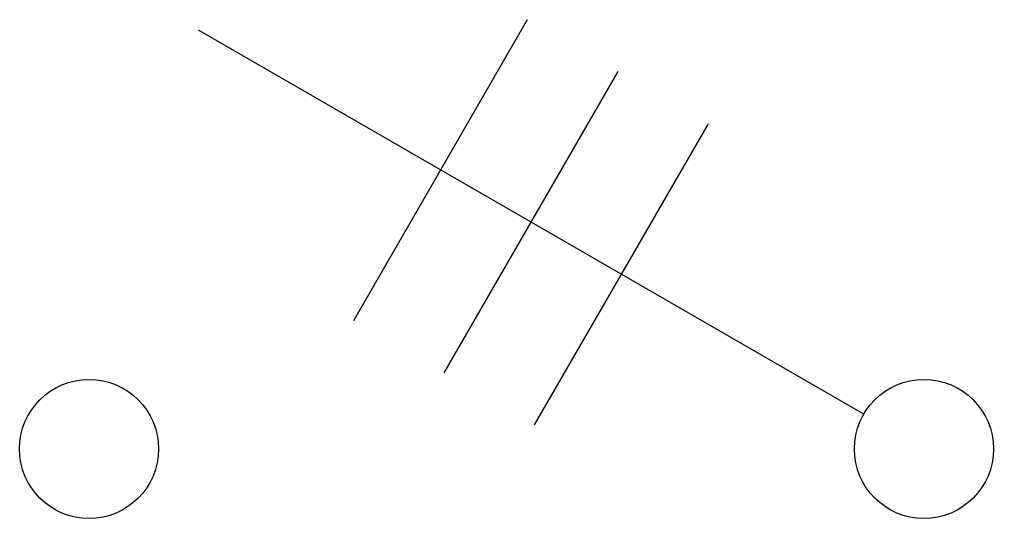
# Model space of a CAD drawing. Header units: millimetres. Extents: x -2926.667 to -2926.083, y 3749.637 to 3749.936.
import ezdxf

# ---------------------------------------------------------------- set-up
doc = ezdxf.new("R2010")
doc.units = ezdxf.units.MM
doc.header["$LTSCALE"] = 10
doc.layers.add('Ele_diagramas', color=2, linetype='Continuous')

msp = doc.modelspace()

# ---------------------------------------------------------------- linework, layer by layer
at = {"layer": 'Ele_diagramas', "color": 3}
for p, q in [((-2926.46659, 3749.75556), (-2926.36242, 3749.93598)), ((-2926.41246, 3749.72431), (-2926.30829, 3749.90473)), ((-2926.35833, 3749.69306), (-2926.25417, 3749.87348))]:
    msp.add_line(p, q, dxfattribs=at)
at = {"layer": 'Ele_diagramas', "color": 4}
msp.add_line((-2926.16116, 3749.69951), (-2926.55959, 3749.92954), dxfattribs=at)
at = {"layer": 'Ele_diagramas', "color": 2}
for centre in [(-2926.62508, 3749.67867), (-2926.12508, 3749.67867)]:
    msp.add_circle(centre, 0.04167, dxfattribs=at)

doc.saveas('drawing.dxf')
